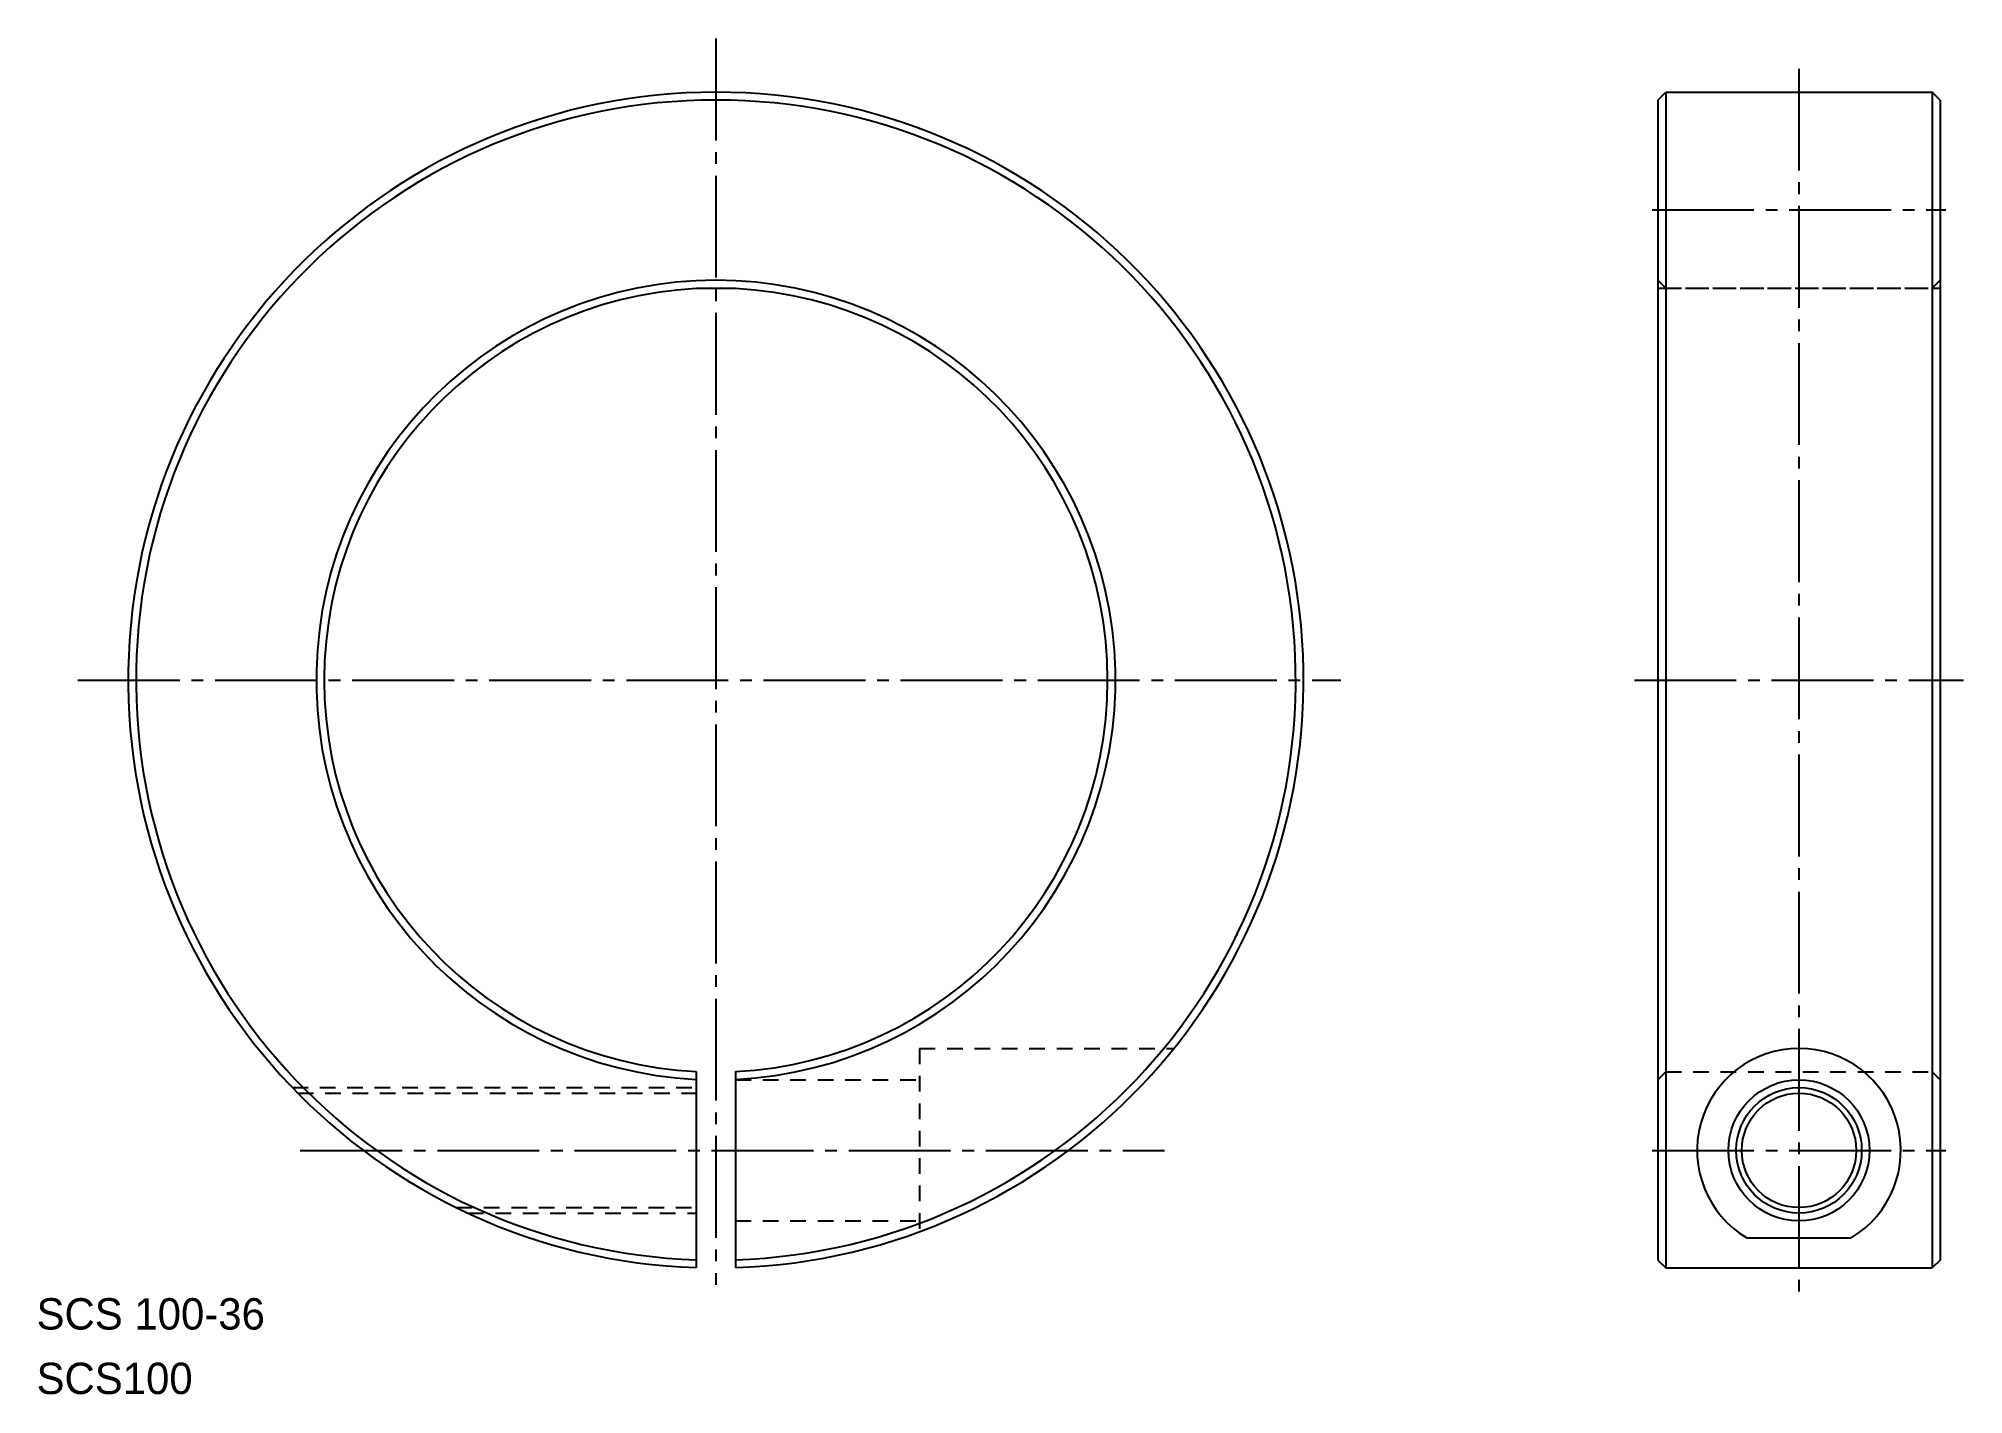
# Model space of a CAD drawing. Extents: x 31 to 277, y 114 to 287.
import ezdxf

# ---------------------------------------------------------------- set-up
doc = ezdxf.new("R2010")
doc.units = 0
doc.linetypes.add('CENTER', pattern=[17.5, 13, -1.5, 1.5, -1.5])
doc.linetypes.add('DASHED', pattern=[3.5, 2, -1.5])
doc.layers.get('0').update_dxf_attribs({"linetype": 'CONTINUOUS'})
doc.layers.add('CENTER', color=1, linetype='CENTER')

msp = doc.modelspace()

# ---------------------------------------------------------------- linework, layer by layer
at = {"color": 7, "linetype": 'CONTINUOUS'}
for p, q in [((238.11, 279.36), (239.11, 280.36)), ((239.11, 280.36), (239.11, 130.36)), ((239.11, 280.36), (273.11, 280.36)), ((273.11, 280.36), (273.11, 130.36)), ((274.11, 279.36), (273.11, 280.36)), ((238.11, 279.36), (238.11, 131.36)), ((274.11, 279.36), (274.11, 131.36)), ((115.38, 255.29), (115.38, 255.36)), ((115.38, 255.36), (120.38, 255.36)), ((120.38, 255.29), (120.38, 255.36)), ((115.38, 155.43), (115.38, 130.4)), ((120.38, 155.43), (120.38, 130.4)), ((249.45, 134.19), (262.77, 134.19)), ((238.11, 131.36), (239.11, 130.36)), ((239.11, 130.36), (273.11, 130.36)), ((274.11, 131.36), (273.11, 130.36))]:
    msp.add_line(p, q, dxfattribs=at)
at = {"color": 3, "linetype": 'DASHED'}
for p, q in [((239.11, 255.36), (238.11, 256.36)), ((273.11, 255.36), (274.11, 256.36)), ((238.11, 255.36), (274.11, 255.36)), ((239.11, 255.36), (273.11, 255.36)), ((143.88, 158.36), (143.88, 135.01)), ((143.88, 158.36), (176.32, 158.36)), ((239.11, 155.36), (238.11, 154.36)), ((239.11, 155.36), (273.11, 155.36)), ((273.11, 155.36), (274.11, 154.36)), ((63.83, 153.36), (115.38, 153.36)), ((64.51, 152.66), (115.38, 152.66)), ((120.38, 154.36), (143.88, 154.36)), ((84.78, 138.06), (115.38, 138.06)), ((86.24, 137.36), (115.38, 137.36)), ((120.38, 136.36), (143.88, 136.36))]:
    msp.add_line(p, q, dxfattribs=at)
for p, q in [((274.11, 251.11), (274.11, 251.11)), ((274.11, 205.36), (274.11, 205.36))]:
    msp.add_line(p, q)
at = {"color": 7, "linetype": 'CONTINUOUS'}
for radius in [9, 7.3]:
    msp.add_circle((256.11, 145.36), radius, dxfattribs=at)
at = {"color": 3, "linetype": 'CONTINUOUS'}
msp.add_circle((256.11, 145.36), 8, dxfattribs=at)
at = {"color": 7, "linetype": 'CONTINUOUS'}
for centre, radius, start, end in [((117.88, 205.36), 75, 271.9102, 268.0898), ((117.88, 205.36), 74, 271.936, 268.064), ((117.88, 205.36), 51, 272.8097, 267.1903), ((117.88, 205.36), 50, 92.866, 267.134), ((117.88, 205.36), 50, 272.866, 87.134), ((256.11, 145.36), 13, 300.8238, 239.1762)]:
    msp.add_arc(centre, radius, start, end, dxfattribs=at)
at = {"layer": 'CENTER', "color": 1, "linetype": 'CENTER'}
for p, q in [((117.88, 287.21), (117.88, 128.21)), ((256.11, 283.36), (256.11, 127.36)), ((237.36, 265.36), (274.85, 265.36)), ((36.46, 205.36), (197.63, 205.36)), ((235.11, 205.36), (277.11, 205.36)), ((64.83, 145.36), (175.13, 145.36)), ((237.36, 145.36), (274.85, 145.36))]:
    msp.add_line(p, q, dxfattribs=at)

# ---------------------------------------------------------------- texts
for s, p in [('SCS 100-36', (31.18, 122.5)), ('SCS100', (31.18, 114.27))]:
    msp.add_text(s, height=4).set_placement(p)

doc.saveas('drawing.dxf')
